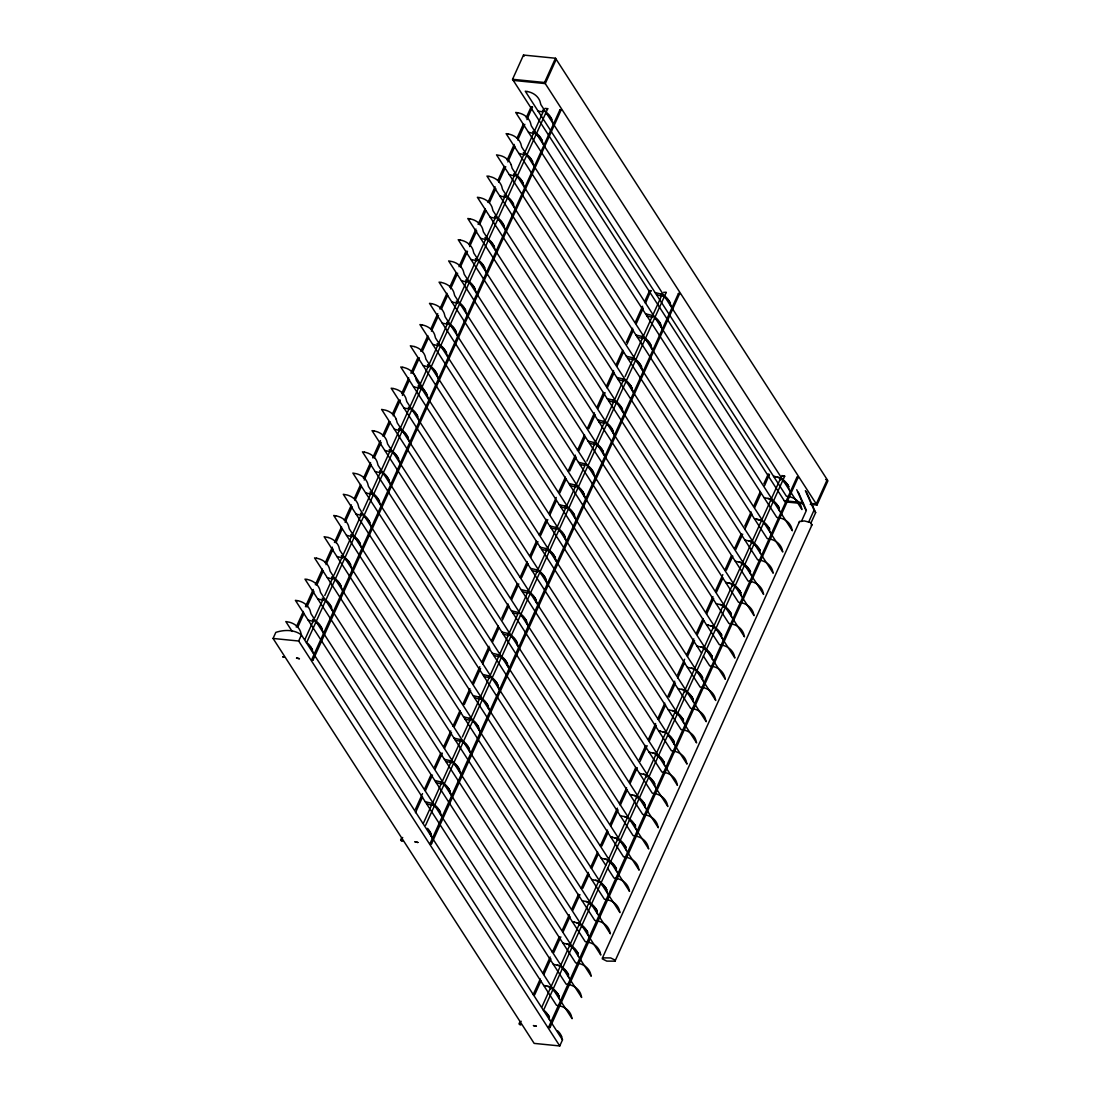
<?xml version="1.0" encoding="UTF-8"?>
<svg xmlns="http://www.w3.org/2000/svg" width="1101" height="1101" viewBox="0 0 1101 1101"><rect width="100%" height="100%" fill="white"/><g stroke="black" fill="none" stroke-linecap="round" stroke-linejoin="round"><path stroke-width="1.5" d="M602.481 957.87L602.33 958.875L606.761 961.104L614.991 961.173L812.029 524.778L810.597 522.576L804.349 520.924L799.519 521.475L602.481 957.87L610.697 957.939L615.129 960.155L614.991 961.173M799.367 522.493L799.519 521.475M803.51 503.694L784.972 501.836L512.543 79.3L523.498 55.05L555.496 58.243L827.924 480.793L816.983 505.042L810.24 504.368M273.076 638.456L275.814 632.387A31.957 22.928 -32.8 0 1 301.413 634.947L562.487 1039.895L559.748 1045.95L534.15 1043.39L273.076 638.456L298.674 641.016L559.748 1045.95M296.252 627.088L303.325 611.427M305.445 606.72L313.234 589.475M315.354 584.782L322.428 569.107M325.263 562.845L332.337 547.169M334.456 542.476L341.53 526.801M344.365 520.525L351.439 504.864M354.274 498.588L360.633 484.495M363.468 478.219L370.542 462.558M372.661 457.851L380.451 440.606M382.57 435.913L388.942 421.807M392.479 413.976L398.851 399.869M401.672 393.608L408.746 377.932M410.879 373.225L417.953 357.564M420.775 351.288L427.849 335.626M430.684 329.35L437.758 313.675M439.877 308.982L446.965 293.306M449.786 287.044L456.158 272.938M458.993 266.676L466.067 251M468.888 244.725L475.962 229.063M478.095 224.356L485.169 208.695M487.991 202.419L495.065 186.757M497.9 180.481L504.272 166.375M507.093 160.113L514.181 144.437M517.002 138.175L523.374 124.069M526.209 117.807L531.15 106.838L532.416 106.907L526.952 119.637M297.71 627.35L304.069 613.257M306.904 606.981L313.978 591.32M316.813 585.044L323.171 570.937M326.006 564.675L333.08 549M335.915 542.738L342.287 528.631M345.108 522.369L352.182 506.694M355.017 500.418L361.389 486.325M364.211 480.05L371.285 464.388M374.12 458.112L381.194 442.437M384.029 436.175L390.401 422.068M393.222 415.806L400.296 400.131M402.429 395.438L409.503 379.762M412.325 373.487L419.398 357.825M422.233 351.549L428.606 337.457M431.427 331.181L438.515 315.519M441.336 309.243L447.708 295.137M450.543 288.875L457.617 273.199M460.438 266.937L467.512 251.262M469.645 246.569L476.719 230.893M479.541 224.618L485.913 210.525M489.45 202.68L495.822 188.588M498.643 182.312L505.731 166.636M507.85 161.943L514.924 146.268M517.759 140.006L524.833 124.33M816.983 505.042L544.555 82.492L555.496 58.243M556.211 59.344L545.27 83.593L513.259 80.401M298.674 641.016L301.413 634.947L300.463 631.465A28.034 20.107 -32.8 0 0 289.838 622.326L285.82 621.556L292.205 631.465M304.977 639.364L313.468 620.565M314.872 617.427L323.364 598.627M324.781 595.49L332.571 578.259M333.988 575.121L361.582 514.002M362.986 510.864L544.128 109.701M306.463 643.025L547.747 108.669L544.995 108.393M311.624 659.802L559.969 109.715L561.221 109.783L313.069 660.008L311.652 659.692L313.069 660.008M401.397 840.531C405.966 841.219 396.773 841.701 402.705 837.489M415.435 809.29L422.509 793.615M424.628 788.922L431 774.815M434.537 766.984L440.909 752.878M443.731 746.602L450.818 730.94M452.938 726.233L460.012 710.558M462.847 704.296L469.921 688.62M472.742 682.359L479.816 666.683M481.949 661.99L489.023 646.315M491.844 640.053L498.216 625.946M501.753 618.101L508.125 604.009M510.947 597.733L517.319 583.626M520.154 577.364L527.228 561.689M530.063 555.427L536.421 541.32M539.256 535.058L546.33 519.383M549.165 513.121L556.239 497.446M559.06 491.184L565.432 477.077M568.267 470.801L575.341 455.14M577.461 450.433L584.535 434.757M587.37 428.495L594.444 412.82M597.279 406.558L603.637 392.451M606.472 386.19L613.546 370.514M616.381 364.252L622.739 350.146M626.29 342.301L632.648 328.208M635.483 321.932L642.557 306.271M644.677 301.564L649.631 290.595L650.897 290.664L645.434 303.394M415.476 812.689L422.55 797.014M425.385 790.752L432.459 775.076M435.28 768.815L442.368 753.139M444.487 748.432L451.561 732.771M454.396 726.495L460.755 712.388M464.292 704.557L470.664 690.451M473.499 684.189L480.573 668.513M482.692 663.82L489.766 648.145M492.601 641.883L498.959 627.776M502.496 619.946L508.868 605.839M511.704 599.563L518.777 583.902M521.613 577.626L527.971 563.519M530.806 557.257L537.88 541.582M540.715 535.32L547.789 519.644M549.908 514.951L556.28 500.845M559.817 493.014L566.189 478.907M569.726 471.063L576.084 456.97M578.92 450.694L585.292 436.588M588.829 428.757L595.187 414.65M598.022 408.388L605.096 392.713M607.215 388.02L614.289 372.344M617.124 366.082L623.496 351.976M627.033 344.145L633.405 330.039M636.227 323.763L643.301 308.101M423.445 823.135L460.947 740.078M462.365 736.941L585.484 464.278M586.888 461.14L613.78 401.59M615.198 398.466L623.689 379.652M625.107 376.528L661.894 295.04M425.647 825.227L666.215 292.426L663.683 292.288M430.092 843.504L678.436 293.472L679.702 293.54L431.551 843.779L430.092 843.504L431.551 843.779M519.755 1024.398C524.516 1024.673 515.034 1025.733 521.172 1021.26M533.201 994.616L540.274 978.954M543.11 972.678L550.183 957.003M552.303 952.31L559.377 936.634M562.212 930.373L569.286 914.697M572.121 908.435L578.493 894.329M581.314 888.053L588.388 872.391M590.521 867.684L597.595 852.023M600.417 845.747L607.491 830.071M610.326 823.809L617.4 808.134M619.519 803.441L626.593 787.765M629.428 781.504L635.8 767.397M639.337 759.566L645.709 745.46M648.53 739.184L655.604 723.522M657.737 718.815L664.811 703.154M667.633 696.878L674.707 681.202M677.542 674.941L684.616 659.265M686.735 654.572L693.823 638.897M696.644 632.635L703.016 618.528M705.851 612.252L712.925 596.591M715.746 590.315L722.82 574.653M724.953 569.946L731.312 555.84M734.849 548.009L741.221 533.902M744.758 526.072L751.13 511.965M753.965 505.703L760.323 491.596M763.86 483.766L768.113 474.352L769.379 474.435L764.617 485.596M534.659 994.877L541.031 980.785M543.853 974.509L550.927 958.833M553.762 952.571L560.836 936.896M562.955 932.203L570.043 916.527M572.864 910.266L579.938 894.59M582.773 888.328L589.145 874.222M591.966 867.946L598.338 853.853M601.875 846.008L608.247 831.916M611.069 825.64L618.143 809.964M620.276 805.271L627.35 789.596M630.171 783.334L637.259 767.658M640.08 761.397L647.154 745.721M649.287 741.014L656.361 725.353M659.182 719.077L665.554 704.984M669.091 697.139L675.463 683.033M677.583 678.34L684.657 662.664M687.492 656.402L694.566 640.727M697.401 634.465L703.759 620.358M706.594 614.083L713.668 598.421M716.503 592.145L722.862 578.053M726.399 570.208L732.771 556.115M735.606 549.839L742.68 534.164M744.799 529.471L751.873 513.795M754.708 507.533L761.08 493.427M541.926 1006.892L781.077 477.228M543.426 1010.553L784.696 476.196L781.848 475.563L782.453 476.169M548.559 1027.274L796.918 477.242L798.184 477.311L550.018 1027.536L548.601 1027.219L550.018 1027.536M801.363 521.53L806.166 510.905L796.752 489.725M808.574 522.246L814.052 510.135L805.382 490.619M810.859 523.209L815.648 512.612L806.317 491.596M532.581 107.141L531.177 106.893M547.679 108.765L546.605 108.889M561.414 109.976L560.037 109.839M651.049 290.912L649.631 290.595M666.215 292.426L665.431 292.673M679.895 293.733L678.45 293.54M784.696 476.196L783.183 476.361M798.335 477.559L796.931 477.297M769.448 474.71L768.113 474.352M811.107 525.067L812.029 524.778M512.543 79.3L544.555 82.492M825.612 479.541L827.223 479.692L816.268 503.941L811.217 503.432M784.27 500.735L802.794 502.593M538.045 111.036L542.064 111.807M528.466 132.244L534.329 133.648L532.912 131.446A27.952 20.052 -32.8 0 1 540.949 138.354L544.059 145.635M518.888 153.452L524.75 154.869L523.333 152.667A27.952 20.052 -32.8 0 1 531.37 159.562L534.48 166.843M509.309 174.674L515.172 176.077L513.754 173.875A27.952 20.052 -32.8 0 1 521.791 180.77L524.902 188.065M499.73 195.882L505.593 197.285L504.175 195.083A27.952 20.052 -32.8 0 1 512.213 201.992L515.323 209.273M490.151 217.103L496.014 218.507L494.597 216.305A27.952 20.052 -32.8 0 1 502.634 223.2L505.744 230.494M480.573 238.311L486.436 239.715L485.018 237.513A27.952 20.052 -32.8 0 1 493.055 244.422L496.166 251.702M470.994 259.519L475.013 260.304M655.109 292.591L660.958 293.995A27.952 20.052 -32.8 0 1 668.995 300.903L672.119 308.184M656.526 294.793L662.375 296.197L660.958 293.995M461.415 280.741L467.278 282.145L465.861 279.943A27.952 20.052 -32.8 0 1 473.898 286.838L477.022 294.132M645.53 313.813L651.379 315.216A27.952 20.052 -32.8 0 1 659.416 322.111L662.541 329.392M646.948 316.015L652.797 317.418M451.837 301.949L457.699 303.353L456.282 301.151A27.952 20.052 -32.8 0 1 464.319 308.06L467.443 315.34M635.951 335.021L641.8 336.424A27.952 20.052 -32.8 0 1 649.838 343.319L652.962 350.613M637.369 337.223L643.218 338.626L641.8 336.424M442.258 323.171L446.277 323.942M626.373 356.229L632.222 357.646A27.952 20.052 -32.8 0 1 640.259 364.541L643.383 371.821M627.79 358.431L633.639 359.834L632.222 357.646M432.679 344.379L438.542 345.783L437.125 343.581A27.952 20.052 -32.8 0 1 445.162 350.49L448.286 357.77M616.794 377.45L622.643 378.854A27.952 20.052 -32.8 0 1 630.68 385.749L633.804 393.043M618.212 379.652L624.061 381.056L622.643 378.854M423.101 365.587L428.963 366.991L427.546 364.803A27.952 20.052 -32.8 0 1 435.583 371.698L438.707 378.978M607.215 398.658L613.064 400.062A27.952 20.052 -32.8 0 1 621.115 406.971L624.226 414.251M608.633 400.86L614.482 402.264L613.064 400.062M413.536 386.809L419.385 388.213M597.637 419.88L603.486 421.284A27.952 20.052 -32.8 0 1 611.537 428.179L614.647 435.459M599.054 422.068L604.917 423.486L603.486 421.284M403.957 408.017L407.962 408.788M588.058 441.088L593.907 442.492A27.952 20.052 -32.8 0 1 601.958 449.387L605.068 456.681M589.475 443.29L595.338 444.694L593.907 442.492M775.641 476.664L773.576 476.361L779.439 477.765L780.87 479.967M394.378 429.239L400.227 430.642L398.81 428.44A27.952 20.052 -32.8 0 1 406.847 435.335L409.971 442.616M578.479 462.296L584.328 463.7A27.952 20.052 -32.8 0 1 592.379 470.609L595.49 477.889M579.897 464.498L583.915 465.269M764.011 497.583L769.86 498.987L771.292 501.189M384.8 450.447L390.649 451.85L389.231 449.648A27.952 20.052 -32.8 0 1 397.268 456.557L400.392 463.838M568.9 483.518L574.763 484.922A27.952 20.052 -32.8 0 1 582.801 491.817L585.911 499.111M570.318 485.72L576.181 487.124L574.763 484.922M754.433 518.791L760.296 520.195M375.221 471.655L379.226 472.439M559.322 504.726L565.185 506.13A27.952 20.052 -32.8 0 1 573.222 513.038L576.332 520.319M560.739 506.928L566.602 508.332L565.185 506.13M744.854 540.013L750.717 541.403L752.134 543.605M365.642 492.876L371.491 494.28L370.074 492.078A27.952 20.052 -32.8 0 1 378.111 498.973L381.235 506.267M549.743 525.948L555.606 527.351A27.952 20.052 -32.8 0 1 563.643 534.246L566.754 541.527M551.161 528.136L555.179 528.92M735.275 561.221L741.138 562.625L742.556 564.827M356.063 514.084L361.912 515.488L360.495 513.286A27.952 20.052 -32.8 0 1 368.532 520.195L371.656 527.475M540.164 547.156L546.027 548.559A27.952 20.052 -32.8 0 1 554.064 555.455L557.175 562.749M541.582 549.358L547.445 550.761L546.027 548.559M346.485 535.306L352.334 536.71L350.916 534.508A27.952 20.052 -32.8 0 1 358.954 541.403L362.078 548.683M530.586 568.364L536.448 569.768A27.952 20.052 -32.8 0 1 544.486 576.676L547.596 583.957M532.003 570.566L537.866 571.97L536.448 569.768M716.118 603.651L721.981 605.055L723.398 607.257M336.906 556.514L342.755 557.918L341.338 555.716A27.952 20.052 -32.8 0 1 349.375 562.611L352.499 569.905M521.007 589.585L526.87 590.989A27.952 20.052 -32.8 0 1 534.907 597.884L538.017 605.178M522.424 591.788L528.287 593.191M708.59 625.162L706.539 624.845L712.402 626.263L713.82 628.465M327.327 577.722L333.176 579.126L331.759 576.938A27.952 20.052 -32.8 0 1 339.796 583.833L342.92 591.113M511.428 610.794L517.291 612.197A27.952 20.052 -32.8 0 1 525.328 619.106L528.439 626.386M512.846 612.996L516.864 613.766M696.961 646.067L702.823 647.471L704.241 649.673M317.749 598.944L323.598 600.348M501.85 632.015L507.712 633.419A27.952 20.052 -32.8 0 1 515.75 640.314L518.86 647.594M503.267 634.204L509.13 635.621L507.712 633.419M687.382 667.289L693.245 668.692M308.17 620.152L314.019 621.556L312.601 619.354A27.952 20.052 -32.8 0 1 320.652 626.263L323.763 633.543M492.271 653.223L498.134 654.627A27.952 20.052 -32.8 0 1 506.171 661.522L509.295 668.816M493.688 655.425L499.551 656.829L498.134 654.627M677.803 688.497L683.666 689.9L685.083 692.102M482.692 674.431L488.555 675.835A27.952 20.052 -32.8 0 1 496.592 682.744L499.716 690.024M484.11 676.633L488.128 677.404M668.224 709.718L674.087 711.122L675.505 713.324M473.113 695.653L478.976 697.057A27.952 20.052 -32.8 0 1 487.014 703.952L490.138 711.232M474.531 697.855L480.394 699.259L478.976 697.057M660.696 731.215L658.646 730.913L664.509 732.33M463.535 716.861L469.398 718.265A27.924 20.038 -32.8 0 1 476.499 723.687L480.559 732.454M464.952 719.063L470.815 720.467L469.398 718.265M649.067 752.134L654.93 753.538L656.347 755.74M453.956 738.069L459.819 739.487A27.952 20.052 -32.8 0 1 467.856 746.382L470.98 753.662M455.374 740.271L459.392 741.056M639.502 773.356L645.351 774.76L646.769 776.962M444.377 759.291L450.24 760.695A27.952 20.052 -32.8 0 1 458.277 767.59L461.402 774.884M445.795 761.493L449.814 762.264M629.923 794.564L631.96 794.867M434.799 780.499L440.661 781.903A27.952 20.052 -32.8 0 1 448.699 788.811L451.823 796.092M436.23 782.701L442.079 784.105L440.661 781.903M620.345 815.786L624.35 816.543A28.034 20.107 -32.8 0 1 634.988 825.667L635.924 829.163M425.22 801.721L431.083 803.124A27.952 20.052 -32.8 0 1 439.12 810.019L442.244 817.3M426.651 803.923L432.5 805.326M612.803 837.283L610.752 836.98L616.615 838.398L618.033 840.6M601.187 858.202L607.036 859.606L608.454 861.808M591.609 879.424L597.458 880.828M582.03 900.632L587.879 902.036L589.296 904.238M572.451 921.854L574.502 922.143M562.872 943.062L568.722 944.465L570.139 946.667M553.294 964.27L559.143 965.673M543.715 985.491L545.766 985.78M414.348 346.554L410.343 345.783L671.417 750.731L675.436 751.501A27.993 20.079 -32.8 0 1 686.061 760.626L687.01 764.108L425.936 359.174L424.986 355.692A28.034 20.107 -32.8 0 0 414.348 346.554M756.497 519.094L758.451 519.562A28.034 20.107 -32.8 0 1 769.076 528.686L770.026 532.168M328.153 537.481L324.134 536.71L585.223 941.658L589.228 942.428A27.993 20.079 -32.8 0 1 599.866 951.553L600.802 955.035L339.727 550.101L338.778 546.605A28.034 20.107 -32.8 0 0 328.153 537.481M631.974 794.867L635.772 795.968L637.19 798.17M608.385 899.999L604.38 899.228L343.292 494.28L347.31 495.051A28.034 20.107 -32.8 0 1 357.949 504.175L358.885 507.671L619.959 912.605L619.01 909.123A27.993 20.079 -32.8 0 0 608.385 899.999M574.502 922.156L578.3 923.257L579.718 925.446M545.766 985.794L549.564 986.895L550.982 989.097M624.35 816.557L626.194 817.19M523.498 55.05L524.2 56.151M814.052 510.135L815.648 512.612M553.638 124.427L550.528 117.133A27.952 20.052 -32.8 0 0 542.49 110.238M732.977 586.035L731.559 583.833L725.683 582.429L729.715 583.2A28.034 20.107 -32.8 0 1 740.34 592.324L741.29 595.82M486.601 272.91L483.477 265.63A27.952 20.052 -32.8 0 0 475.439 258.735L476.857 260.937M701.53 653.141L448.644 260.937L452.662 261.708A28.034 20.107 -32.8 0 1 463.301 270.832L464.25 274.328L725.325 679.262L724.375 675.78A27.993 20.079 -32.8 0 0 713.751 666.642L709.732 665.885L703.346 655.976M457.865 336.548L454.741 329.268A27.952 20.052 -32.8 0 0 446.703 322.373L448.121 324.575M555.606 527.351L557.023 529.553M413.715 373.817L425.069 391.433M429.129 400.2L426.004 392.906A27.952 20.052 -32.8 0 0 417.967 386.011M419.55 421.408L416.426 414.127A27.952 20.052 -32.8 0 0 408.388 407.219L409.806 409.421M390.814 485.046L387.69 477.765A27.952 20.052 -32.8 0 0 379.652 470.856L381.07 473.058M488.555 675.835L489.973 678.037M605.743 865.276L352.87 473.072L356.889 473.843A28.034 20.107 -32.8 0 1 367.514 482.967L368.463 486.449L629.538 891.397L628.588 887.915A27.993 20.079 -32.8 0 0 617.964 878.777L613.959 878.02L607.573 868.111M459.819 739.487L461.236 741.675M450.24 760.695L451.658 762.897M333.342 612.335L330.217 605.041A27.952 20.052 -32.8 0 0 322.18 598.146M314.184 654.751L311.06 647.471A27.952 20.052 -32.8 0 0 307.757 643.397M427.505 828.392A27.952 20.052 -32.8 0 1 429.541 831.241L432.665 838.522M478.852 727.376L477.917 725.889A27.924 20.038 -32.8 0 0 472.535 721.265M789.169 489.752L787.476 484.66L788.894 486.862A27.91 20.024 -32.8 0 0 782.577 480.765M779.604 510.96L777.898 505.882L779.315 508.084A27.91 20.024 -32.8 0 0 772.998 501.973M668.995 300.903L670.702 305.982M769.076 528.686L768.319 527.09L769.737 529.292A27.91 20.024 -32.8 0 0 763.42 523.181M659.416 322.111L661.123 327.203M649.838 343.333L651.544 348.411M750.868 574.598L749.162 569.52L750.579 571.722A27.91 20.024 -32.8 0 0 744.262 565.611M640.259 364.541L641.966 369.619M740.34 592.324L739.583 590.728L741.001 592.93A27.91 20.024 -32.8 0 0 734.684 586.819M630.68 385.749L632.387 390.841M731.711 617.028L730.004 611.95L731.422 614.152A27.91 20.024 -32.8 0 0 726.688 608.977M621.102 406.971L622.808 412.049M722.132 638.236L720.426 633.158L721.843 635.36A27.91 20.024 -32.8 0 0 715.54 629.249M611.523 428.179L613.229 433.257M712.168 657.669L712.553 659.458L710.847 654.379L712.264 656.568A27.91 20.024 -32.8 0 0 705.961 650.471M601.958 449.387L603.651 454.479M592.379 470.609L594.072 475.687M582.801 491.817L584.493 496.909M573.222 513.038L574.915 518.117M563.643 534.246L565.336 539.325M554.064 555.455L555.757 560.547M544.486 576.676L546.179 581.755M534.907 597.884L536.6 602.976M634.974 825.681L634.231 824.085L635.649 826.287A27.91 20.024 -32.8 0 0 629.332 820.176M525.328 619.106L527.021 624.184M626.345 850.371L624.652 845.293L626.07 847.495A27.91 20.024 -32.8 0 0 619.753 841.384M515.75 640.314L517.442 645.392M506.171 661.522L507.864 666.614M496.592 682.744L498.285 687.822M487.014 703.952L488.706 709.044M477.435 725.174L479.141 730.252M578.452 956.439L576.759 951.36L578.176 953.562A27.91 20.024 -32.8 0 0 571.859 947.452M467.856 746.382L469.563 751.46M458.277 767.59L459.984 772.682M448.699 788.811L450.405 793.89M439.12 810.019L440.827 815.112M429.541 831.241L431.248 836.32M798.349 492.202L806.414 510.355M702.975 680.666L701.268 675.587L702.699 677.789A27.91 20.024 -32.8 0 0 696.382 671.679M702.589 678.877L702.025 677.184A28.034 20.107 -32.8 0 0 691.387 668.046M693.396 701.887L691.689 696.795L693.121 698.997A27.91 20.024 -32.8 0 0 686.804 692.887M693.011 700.098L692.446 698.392A28.034 20.107 -32.8 0 0 681.822 689.267M511.194 164.765L512.13 168.26L773.205 573.194L772.269 569.712A27.993 20.079 -32.8 0 0 761.644 560.574L757.626 559.817L496.537 154.869L500.556 155.64A28.034 20.107 -32.8 0 1 511.194 164.765M683.817 723.096L682.111 718.017L683.542 720.219A27.91 20.024 -32.8 0 0 677.225 714.109M683.432 721.306L682.868 719.614A28.034 20.107 -32.8 0 0 672.243 710.475M664.66 765.525L662.967 760.433L664.385 762.635A27.91 20.024 -32.8 0 0 658.068 756.538M664.275 763.736L663.71 762.03A28.034 20.107 -32.8 0 0 653.086 752.905M655.081 786.733L653.388 781.655L654.806 783.857A27.91 20.024 -32.8 0 0 648.489 777.746M654.696 784.944L654.132 783.251A28.034 20.107 -32.8 0 0 643.507 774.113M616.766 871.593L615.074 866.501L616.491 868.703A27.91 20.024 -32.8 0 0 610.174 862.606M616.395 869.804L615.817 868.097A28.034 20.107 -32.8 0 0 605.192 858.973M606.816 891.012L607.188 892.801L605.495 887.723L606.912 889.925A27.91 20.024 -32.8 0 0 600.595 883.814M597.609 914.009L595.916 908.931L597.334 911.133A27.91 20.024 -32.8 0 0 591.017 905.022M597.237 912.22L596.659 910.527A28.034 20.107 -32.8 0 0 586.035 901.389M588.03 935.231L586.338 930.152L587.755 932.354A27.91 20.024 -32.8 0 0 581.438 926.244M587.659 933.442L587.081 931.735A28.034 20.107 -32.8 0 0 576.456 922.61M396.25 419.33L397.2 422.812L658.274 827.759L657.325 824.264A27.993 20.079 -32.8 0 0 646.7 815.139L642.681 814.368L381.607 409.421L385.611 410.205A28.034 20.107 -32.8 0 1 396.25 419.33M568.873 977.66L567.18 972.568L568.598 974.77A27.91 20.024 -32.8 0 0 562.281 968.674M568.501 975.871L567.923 974.165A28.034 20.107 -32.8 0 0 557.299 965.04M559.294 998.868L557.601 993.79L559.019 995.992A27.91 20.024 -32.8 0 0 552.702 989.882M558.923 997.079L558.345 995.387A28.034 20.107 -32.8 0 0 547.72 986.248M561.538 1036.399L562.487 1039.895M549.716 1020.077L548.023 1014.998L549.44 1017.2A27.91 20.024 -32.8 0 0 546.137 1013.126M549.344 1018.287L548.766 1016.595A28.034 20.107 -32.8 0 0 544.706 1010.924M760.447 553.39L758.74 548.312L760.158 550.5A27.91 20.024 -32.8 0 0 753.841 544.403M427.656 829.356A27.952 20.052 -32.8 0 1 430.959 833.429M310.441 646.824A27.952 20.052 -32.8 0 1 312.491 649.673M315.739 622.354A27.952 20.052 -32.8 0 1 322.07 628.465M325.318 601.132A27.952 20.052 -32.8 0 1 331.649 607.243M334.897 579.924A27.952 20.052 -32.8 0 1 341.227 586.035M344.475 558.702A27.952 20.052 -32.8 0 1 350.806 564.813M354.054 537.494A27.952 20.052 -32.8 0 1 360.371 543.605M363.633 516.286A27.952 20.052 -32.8 0 1 369.95 522.397M373.211 495.065A27.952 20.052 -32.8 0 1 379.528 501.175M382.79 473.857A27.952 20.052 -32.8 0 1 389.107 479.967M392.369 452.635A27.952 20.052 -32.8 0 1 398.686 458.745M401.948 431.427A27.952 20.052 -32.8 0 1 408.265 437.537M411.526 410.219A27.952 20.052 -32.8 0 1 417.843 416.329M421.105 388.997A27.952 20.052 -32.8 0 1 427.422 395.108M434.221 806.111A27.952 20.052 -32.8 0 1 440.538 812.221M443.799 784.903A27.952 20.052 -32.8 0 1 450.116 791.013M566.877 943.818A28.034 20.107 -32.8 0 1 577.516 952.957M453.378 763.681A27.952 20.052 -32.8 0 1 459.695 769.792M462.957 742.473A27.952 20.052 -32.8 0 1 469.274 748.584M595.613 880.181A28.034 20.107 -32.8 0 1 606.252 889.319M482.114 700.043A27.952 20.052 -32.8 0 1 488.431 706.154M491.693 678.835A27.952 20.052 -32.8 0 1 498.01 684.946M614.771 837.751A28.034 20.107 -32.8 0 1 625.409 846.889M501.272 657.614A27.952 20.052 -32.8 0 1 507.589 663.724M510.85 636.406A27.952 20.052 -32.8 0 1 517.167 642.516M633.928 795.321A28.034 20.107 -32.8 0 1 644.553 804.459L645.503 807.941L643.81 802.863L645.227 805.065A27.91 20.024 -32.8 0 0 638.91 798.954M520.429 615.198A27.952 20.052 -32.8 0 1 526.746 621.308M530.008 593.976A27.952 20.052 -32.8 0 1 536.325 600.086M539.586 572.768A27.952 20.052 -32.8 0 1 545.903 578.878M662.664 731.683A28.034 20.107 -32.8 0 1 673.289 740.822L674.239 744.304L672.546 739.225L673.963 741.427A27.91 20.024 -32.8 0 0 667.646 735.317M549.165 551.546A27.952 20.052 -32.8 0 1 555.482 557.656M558.73 530.338A27.952 20.052 -32.8 0 1 565.061 536.448M568.309 509.13A27.952 20.052 -32.8 0 1 574.639 515.24M577.887 487.908A27.952 20.052 -32.8 0 1 584.218 494.019M700.965 646.837A28.034 20.107 -32.8 0 1 711.604 655.962M587.466 466.7A27.952 20.052 -32.8 0 1 593.797 472.811M710.544 625.616A28.034 20.107 -32.8 0 1 721.183 634.754M597.045 445.478A27.952 20.052 -32.8 0 1 603.376 451.589M720.123 604.408A28.034 20.107 -32.8 0 1 730.761 613.532M606.623 424.27A27.952 20.052 -32.8 0 1 612.954 430.381M616.202 403.062A27.952 20.052 -32.8 0 1 622.533 409.173M430.684 367.789A27.952 20.052 -32.8 0 1 437.001 373.9M440.262 346.567A27.952 20.052 -32.8 0 1 446.579 352.678M449.841 325.359A27.952 20.052 -32.8 0 1 456.158 331.47M459.42 304.151A27.952 20.052 -32.8 0 1 465.737 310.262M468.998 282.929A27.952 20.052 -32.8 0 1 475.315 289.04M664.096 296.995A27.952 20.052 -32.8 0 1 670.413 303.105M545.614 113.224A27.952 20.052 -32.8 0 1 551.945 119.335M777.595 477.132A28.034 20.107 -32.8 0 1 788.233 486.257M557.478 1030.729A27.993 20.079 -32.8 0 1 561.551 1036.399M478.577 261.721A27.952 20.052 -32.8 0 1 484.894 267.832M739.28 561.978A28.034 20.107 -32.8 0 1 749.919 571.116M625.781 381.841A27.952 20.052 -32.8 0 1 632.112 387.951M748.859 540.77A28.034 20.107 -32.8 0 1 759.497 549.894M635.36 360.633A27.952 20.052 -32.8 0 1 641.69 366.743M644.938 339.411A27.952 20.052 -32.8 0 1 651.269 345.521M488.156 240.513A27.952 20.052 -32.8 0 1 494.473 246.61M497.735 219.292A27.952 20.052 -32.8 0 1 504.052 225.402M507.313 198.084A27.952 20.052 -32.8 0 1 513.63 204.194M516.892 176.862A27.952 20.052 -32.8 0 1 523.209 182.972M526.471 155.654A27.952 20.052 -32.8 0 1 532.788 161.764M768.016 498.34A28.034 20.107 -32.8 0 1 778.655 507.465M654.517 318.203A27.952 20.052 -32.8 0 1 660.834 324.313M536.036 134.446A27.952 20.052 -32.8 0 1 542.366 140.556M282.833 656.815L284.264 657.132L282.833 656.815M296.554 658.068L299.389 658.701L296.554 658.068M415.022 841.838L417.871 842.458L415.022 841.838M533.503 1025.595L536.352 1026.228L533.503 1025.595M527.338 91.534L525.273 91.218L786.362 496.179L790.367 496.95A27.993 20.079 -32.8 0 1 801.005 506.061L801.941 509.557L540.866 104.609L539.93 101.127A28.034 20.107 -32.8 0 0 529.292 91.989L527.338 91.534M517.759 112.742L515.695 112.44L776.783 517.387L780.802 518.158A27.993 20.079 -32.8 0 1 791.426 527.283L792.362 530.765L531.288 125.831L530.352 122.335A28.034 20.107 -32.8 0 0 519.713 113.21L517.759 112.742M508.18 133.95L506.116 133.648L767.204 538.595L771.223 539.366A27.993 20.079 -32.8 0 1 781.848 548.491L782.783 551.986L521.709 147.039L520.773 143.557A28.034 20.107 -32.8 0 0 510.135 134.418L508.18 133.95M489.023 176.38L486.959 176.077L748.047 581.025L752.066 581.796A27.993 20.079 -32.8 0 1 762.69 590.92L763.626 594.402L502.565 189.468L501.616 185.986A28.034 20.107 -32.8 0 0 490.977 176.848L489.023 176.38M479.444 197.602L477.38 197.285L738.468 602.247L742.487 603.018A27.993 20.079 -32.8 0 1 753.112 612.128L754.061 615.624L492.987 210.676L492.037 207.194A28.034 20.107 -32.8 0 0 481.398 198.056L479.444 197.602M469.866 218.81L467.801 218.507L728.89 623.455L732.908 624.226A27.993 20.079 -32.8 0 1 743.533 633.35L744.482 636.832L483.408 231.898L482.458 228.402A28.034 20.107 -32.8 0 0 471.82 219.278L469.866 218.81M460.287 240.018L458.222 239.715L719.311 644.663L723.329 645.434A27.993 20.079 -32.8 0 1 733.954 654.558L734.904 658.054L473.829 253.106L472.88 249.624A28.034 20.107 -32.8 0 0 462.241 240.486L460.287 240.018M441.129 282.448L439.065 282.145L700.153 687.093L704.172 687.864A27.993 20.079 -32.8 0 1 714.797 696.988L715.746 700.47L454.672 295.536L453.722 292.054A28.034 20.107 -32.8 0 0 443.084 282.916L441.129 282.448M431.551 303.656L429.5 303.353L690.575 708.301L694.593 709.085A27.993 20.079 -32.8 0 1 705.218 718.196L706.168 721.692L445.093 316.744L444.143 313.262A28.034 20.107 -32.8 0 0 433.505 304.124L431.551 303.656M421.972 324.878L419.921 324.575L680.996 729.523L685.015 730.293A27.993 20.079 -32.8 0 1 695.639 739.418L696.589 742.9L435.514 337.966L434.565 334.47A28.034 20.107 -32.8 0 0 423.926 325.346L421.972 324.878M402.815 367.307L400.764 367.005L661.839 771.952L665.857 772.723A27.993 20.079 -32.8 0 1 676.482 781.834L677.432 785.33L416.357 380.382L415.407 376.9A28.034 20.107 -32.8 0 0 404.783 367.762L402.815 367.307M393.236 388.515L391.185 388.213L652.26 793.16L656.279 793.931A27.993 20.079 -32.8 0 1 666.903 803.056L667.853 806.538L406.778 401.604L405.829 398.122A28.034 20.107 -32.8 0 0 395.204 388.983L393.236 388.515M374.079 430.945L372.028 430.642L633.103 835.59L637.121 836.361A27.993 20.079 -32.8 0 1 647.76 845.485L648.695 848.967L387.621 444.033L386.671 440.538A28.034 20.107 -32.8 0 0 376.047 431.413L374.079 430.945M364.5 452.153L362.449 451.85L623.524 856.798L627.542 857.569A27.993 20.079 -32.8 0 1 638.181 866.693L639.117 870.175L378.042 465.241L377.092 461.759A28.034 20.107 -32.8 0 0 366.468 452.621L364.5 452.153M335.764 515.791L333.713 515.488L594.801 920.436L598.806 921.207A27.993 20.079 -32.8 0 1 609.445 930.331L610.381 933.827L349.306 528.879L348.356 525.397A28.034 20.107 -32.8 0 0 337.732 516.259L335.764 515.791M316.606 558.221L314.556 557.918L575.644 962.866L579.649 963.636A27.993 20.079 -32.8 0 1 590.287 972.761L591.223 976.243L330.149 571.309L329.199 567.827A28.034 20.107 -32.8 0 0 318.574 558.689L316.606 558.221M307.028 579.443L304.977 579.14L566.065 984.088L570.07 984.858A27.993 20.079 -32.8 0 1 580.709 993.969L581.645 997.465L320.57 592.517L319.62 589.035A28.034 20.107 -32.8 0 0 308.996 579.897L307.028 579.443M297.463 600.651L295.398 600.348L556.487 1005.296L560.492 1006.066A27.993 20.079 -32.8 0 1 571.13 1015.191L572.066 1018.673L310.991 613.739L310.042 610.243A28.034 20.107 -32.8 0 0 299.417 601.118L297.463 600.651"/></g></svg>
